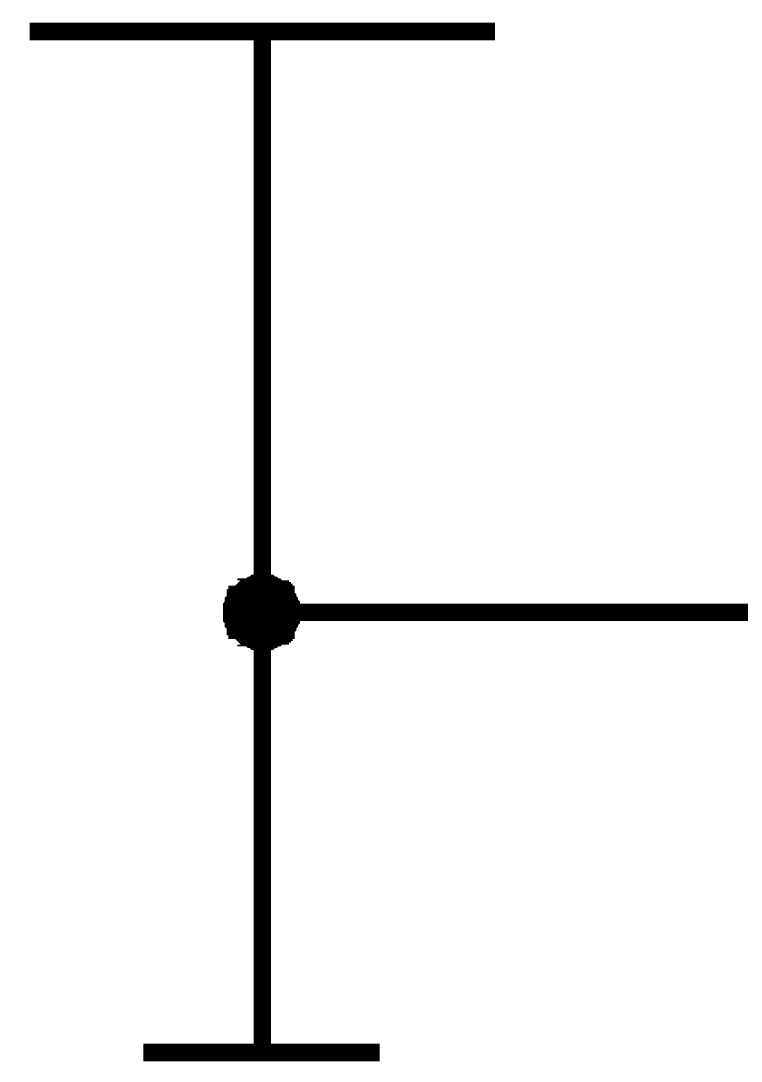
# Model space of a CAD drawing. Extents: x 260 to 1101, y 70 to 664.
# Drawn here: x 417.52 to 429.91, y 121.55 to 139.47 of the extents above; entities that cross this region are included whole.
import ezdxf

# ---------------------------------------------------------------- set-up
doc = ezdxf.new("R2010")
doc.units = 0
doc.header["$MEASUREMENT"] = 0
doc.layers.add('Sheet', color=255, linetype='CONTINUOUS')

msp = doc.modelspace()

# ---------------------------------------------------------------- linework, layer by layer
at = {"layer": 'Sheet'}
for points, const_width in [([(421.673, 129.28), (431.673, 129.28), (431.673, 146.771), (439.158, 146.771)], 0.3), ([(417.667, 139.284), (425.679, 139.284)], 0.3), ([(421.673, 139.284), (421.673, 136.767)], 0.3), ([(421.673, 136.767), (421.673, 129.28), (421.673, 126.795)], 0.3), ([(421.145, 129.28), (421.145, 129.311), (421.145, 129.342), (421.145, 129.342), (421.145, 129.373), (421.176, 129.405), (421.176, 129.436), (421.176, 129.467), (421.176, 129.467), (421.207, 129.498), (421.207, 129.529), (421.238, 129.529), (421.238, 129.56), (421.238, 129.591), (421.269, 129.591), (421.3, 129.622), (421.3, 129.622), (421.331, 129.653), (421.331, 129.653), (421.362, 129.684), (421.393, 129.684), (421.393, 129.715), (421.425, 129.715), (421.456, 129.715), (421.487, 129.746), (421.487, 129.746), (421.518, 129.746), (421.549, 129.777), (421.58, 129.777), (421.611, 129.777), (421.611, 129.777), (421.642, 129.777), (421.673, 129.777)], 0.3), ([(421.145, 129.28), (421.145, 129.311), (421.145, 129.342), (421.145, 129.342), (421.145, 129.373), (421.176, 129.405), (421.176, 129.436), (421.176, 129.467), (421.176, 129.467), (421.207, 129.498), (421.207, 129.529), (421.238, 129.529), (421.238, 129.56), (421.238, 129.591), (421.269, 129.591), (421.3, 129.622), (421.3, 129.622), (421.331, 129.653), (421.331, 129.653), (421.362, 129.684), (421.393, 129.684), (421.393, 129.715), (421.425, 129.715), (421.456, 129.715), (421.487, 129.746), (421.487, 129.746), (421.518, 129.746), (421.549, 129.777), (421.58, 129.777), (421.611, 129.777), (421.611, 129.777), (421.642, 129.777), (421.673, 129.777)], 0.3), ([(421.145, 129.28), (421.145, 129.311), (421.145, 129.342), (421.145, 129.342), (421.145, 129.373), (421.176, 129.405), (421.176, 129.436), (421.176, 129.467), (421.176, 129.467), (421.207, 129.498), (421.207, 129.529), (421.238, 129.529), (421.238, 129.56), (421.238, 129.591), (421.269, 129.591), (421.3, 129.622), (421.3, 129.622), (421.331, 129.653), (421.331, 129.653), (421.362, 129.684), (421.393, 129.684), (421.393, 129.715), (421.425, 129.715), (421.456, 129.715), (421.487, 129.746), (421.487, 129.746), (421.518, 129.746), (421.549, 129.777), (421.58, 129.777), (421.611, 129.777), (421.611, 129.777), (421.642, 129.777), (421.673, 129.777)], 0.3), ([(421.145, 129.28), (421.145, 129.311), (421.145, 129.342), (421.145, 129.342), (421.145, 129.373), (421.176, 129.405), (421.176, 129.436), (421.176, 129.467), (421.176, 129.467), (421.207, 129.498), (421.207, 129.529), (421.238, 129.529), (421.238, 129.56), (421.238, 129.591), (421.269, 129.591), (421.3, 129.622), (421.3, 129.622), (421.331, 129.653), (421.331, 129.653), (421.362, 129.684), (421.393, 129.684), (421.393, 129.715), (421.425, 129.715), (421.456, 129.715), (421.487, 129.746), (421.487, 129.746), (421.518, 129.746), (421.549, 129.777), (421.58, 129.777), (421.611, 129.777), (421.611, 129.777), (421.642, 129.777), (421.673, 129.777)], 0.3), ([(421.673, 129.777), (421.673, 129.777)], 0.3), ([(421.673, 129.777), (421.704, 129.777), (421.735, 129.777), (421.735, 129.777), (421.766, 129.777), (421.797, 129.777), (421.828, 129.746), (421.859, 129.746), (421.859, 129.746), (421.89, 129.715), (421.921, 129.715), (421.921, 129.715), (421.952, 129.684), (421.984, 129.684), (421.984, 129.653), (422.015, 129.653), (422.015, 129.622), (422.046, 129.622), (422.046, 129.591), (422.077, 129.591), (422.077, 129.56), (422.108, 129.529), (422.108, 129.529), (422.108, 129.498), (422.139, 129.467), (422.139, 129.467), (422.139, 129.436), (422.17, 129.405), (422.17, 129.373), (422.17, 129.342), (422.17, 129.342), (422.17, 129.311), (422.17, 129.28)], 0.3), ([(421.673, 129.777), (421.673, 129.777)], 0.3), ([(421.673, 129.777), (421.704, 129.777), (421.735, 129.777), (421.735, 129.777), (421.766, 129.777), (421.797, 129.777), (421.828, 129.746), (421.859, 129.746), (421.859, 129.746), (421.89, 129.715), (421.921, 129.715), (421.921, 129.715), (421.952, 129.684), (421.984, 129.684), (421.984, 129.653), (422.015, 129.653), (422.015, 129.622), (422.046, 129.622), (422.046, 129.591), (422.077, 129.591), (422.077, 129.56), (422.108, 129.529), (422.108, 129.529), (422.108, 129.498), (422.139, 129.467), (422.139, 129.467), (422.139, 129.436), (422.17, 129.405), (422.17, 129.373), (422.17, 129.342), (422.17, 129.342), (422.17, 129.311), (422.17, 129.28)], 0.3), ([(421.673, 129.777), (421.673, 129.777)], 0.3), ([(421.673, 129.777), (421.704, 129.777), (421.735, 129.777), (421.735, 129.777), (421.766, 129.777), (421.797, 129.777), (421.828, 129.746), (421.859, 129.746), (421.859, 129.746), (421.89, 129.715), (421.921, 129.715), (421.921, 129.715), (421.952, 129.684), (421.984, 129.684), (421.984, 129.653), (422.015, 129.653), (422.015, 129.622), (422.046, 129.622), (422.046, 129.591), (422.077, 129.591), (422.077, 129.56), (422.108, 129.529), (422.108, 129.529), (422.108, 129.498), (422.139, 129.467), (422.139, 129.467), (422.139, 129.436), (422.17, 129.405), (422.17, 129.373), (422.17, 129.342), (422.17, 129.342), (422.17, 129.311), (422.17, 129.28)], 0.3), ([(421.673, 129.777), (421.673, 129.777)], 0.3), ([(421.673, 129.777), (421.704, 129.777), (421.735, 129.777), (421.735, 129.777), (421.766, 129.777), (421.797, 129.777), (421.828, 129.746), (421.859, 129.746), (421.859, 129.746), (421.89, 129.715), (421.921, 129.715), (421.921, 129.715), (421.952, 129.684), (421.984, 129.684), (421.984, 129.653), (422.015, 129.653), (422.015, 129.622), (422.046, 129.622), (422.046, 129.591), (422.077, 129.591), (422.077, 129.56), (422.108, 129.529), (422.108, 129.529), (422.108, 129.498), (422.139, 129.467), (422.139, 129.467), (422.139, 129.436), (422.17, 129.405), (422.17, 129.373), (422.17, 129.342), (422.17, 129.342), (422.17, 129.311), (422.17, 129.28)], 0.3), ([(421.145, 129.28), (421.145, 129.311), (421.145, 129.342), (421.145, 129.342), (421.145, 129.373), (421.176, 129.405), (421.176, 129.436), (421.176, 129.467), (421.176, 129.467), (421.207, 129.498), (421.207, 129.529), (421.238, 129.529), (421.238, 129.56), (421.238, 129.591), (421.269, 129.591), (421.3, 129.622), (421.3, 129.622), (421.331, 129.653), (421.331, 129.653), (421.362, 129.684), (421.393, 129.684), (421.393, 129.715), (421.425, 129.715), (421.456, 129.715), (421.487, 129.746), (421.487, 129.746), (421.518, 129.746), (421.549, 129.777), (421.58, 129.777), (421.611, 129.777), (421.611, 129.777), (421.642, 129.777), (421.673, 129.777)], 0.0991), ([(421.145, 129.28), (421.145, 129.311), (421.145, 129.342), (421.145, 129.342), (421.145, 129.373), (421.176, 129.405), (421.176, 129.436), (421.176, 129.467), (421.176, 129.467), (421.207, 129.498), (421.207, 129.529), (421.238, 129.529), (421.238, 129.56), (421.238, 129.591), (421.269, 129.591), (421.3, 129.622), (421.3, 129.622), (421.331, 129.653), (421.331, 129.653), (421.362, 129.684), (421.393, 129.684), (421.393, 129.715), (421.425, 129.715), (421.456, 129.715), (421.487, 129.746), (421.487, 129.746), (421.518, 129.746), (421.549, 129.777), (421.58, 129.777), (421.611, 129.777), (421.611, 129.777), (421.642, 129.777), (421.673, 129.777)], 0.0991), ([(421.145, 129.28), (421.145, 129.311), (421.145, 129.342), (421.145, 129.342), (421.145, 129.373), (421.176, 129.405), (421.176, 129.436), (421.176, 129.467), (421.176, 129.467), (421.207, 129.498), (421.207, 129.529), (421.238, 129.529), (421.238, 129.56), (421.238, 129.591), (421.269, 129.591), (421.3, 129.622), (421.3, 129.622), (421.331, 129.653), (421.331, 129.653), (421.362, 129.684), (421.393, 129.684), (421.393, 129.715), (421.425, 129.715), (421.456, 129.715), (421.487, 129.746), (421.487, 129.746), (421.518, 129.746), (421.549, 129.777), (421.58, 129.777), (421.611, 129.777), (421.611, 129.777), (421.642, 129.777), (421.673, 129.777)], 0.0991), ([(421.145, 129.28), (421.145, 129.311), (421.145, 129.342), (421.145, 129.342), (421.145, 129.373), (421.176, 129.405), (421.176, 129.436), (421.176, 129.467), (421.176, 129.467), (421.207, 129.498), (421.207, 129.529), (421.238, 129.529), (421.238, 129.56), (421.238, 129.591), (421.269, 129.591), (421.3, 129.622), (421.3, 129.622), (421.331, 129.653), (421.331, 129.653), (421.362, 129.684), (421.393, 129.684), (421.393, 129.715), (421.425, 129.715), (421.456, 129.715), (421.487, 129.746), (421.487, 129.746), (421.518, 129.746), (421.549, 129.777), (421.58, 129.777), (421.611, 129.777), (421.611, 129.777), (421.642, 129.777), (421.673, 129.777)], 0.0991), ([(421.673, 129.777), (421.673, 129.777)], 0.0991), ([(421.673, 129.777), (421.704, 129.777), (421.735, 129.777), (421.735, 129.777), (421.766, 129.777), (421.797, 129.777), (421.828, 129.746), (421.859, 129.746), (421.859, 129.746), (421.89, 129.715), (421.921, 129.715), (421.921, 129.715), (421.952, 129.684), (421.984, 129.684), (421.984, 129.653), (422.015, 129.653), (422.015, 129.622), (422.046, 129.622), (422.046, 129.591), (422.077, 129.591), (422.077, 129.56), (422.108, 129.529), (422.108, 129.529), (422.108, 129.498), (422.139, 129.467), (422.139, 129.467), (422.139, 129.436), (422.17, 129.405), (422.17, 129.373), (422.17, 129.342), (422.17, 129.342), (422.17, 129.311), (422.17, 129.28)], 0.0991), ([(421.673, 129.777), (421.673, 129.777)], 0.0991), ([(421.673, 129.777), (421.704, 129.777), (421.735, 129.777), (421.735, 129.777), (421.766, 129.777), (421.797, 129.777), (421.828, 129.746), (421.859, 129.746), (421.859, 129.746), (421.89, 129.715), (421.921, 129.715), (421.921, 129.715), (421.952, 129.684), (421.984, 129.684), (421.984, 129.653), (422.015, 129.653), (422.015, 129.622), (422.046, 129.622), (422.046, 129.591), (422.077, 129.591), (422.077, 129.56), (422.108, 129.529), (422.108, 129.529), (422.108, 129.498), (422.139, 129.467), (422.139, 129.467), (422.139, 129.436), (422.17, 129.405), (422.17, 129.373), (422.17, 129.342), (422.17, 129.342), (422.17, 129.311), (422.17, 129.28)], 0.0991), ([(421.673, 129.777), (421.673, 129.777)], 0.0991), ([(421.673, 129.777), (421.704, 129.777), (421.735, 129.777), (421.735, 129.777), (421.766, 129.777), (421.797, 129.777), (421.828, 129.746), (421.859, 129.746), (421.859, 129.746), (421.89, 129.715), (421.921, 129.715), (421.921, 129.715), (421.952, 129.684), (421.984, 129.684), (421.984, 129.653), (422.015, 129.653), (422.015, 129.622), (422.046, 129.622), (422.046, 129.591), (422.077, 129.591), (422.077, 129.56), (422.108, 129.529), (422.108, 129.529), (422.108, 129.498), (422.139, 129.467), (422.139, 129.467), (422.139, 129.436), (422.17, 129.405), (422.17, 129.373), (422.17, 129.342), (422.17, 129.342), (422.17, 129.311), (422.17, 129.28)], 0.0991), ([(421.673, 129.777), (421.673, 129.777)], 0.0991), ([(421.673, 129.777), (421.704, 129.777), (421.735, 129.777), (421.735, 129.777), (421.766, 129.777), (421.797, 129.777), (421.828, 129.746), (421.859, 129.746), (421.859, 129.746), (421.89, 129.715), (421.921, 129.715), (421.921, 129.715), (421.952, 129.684), (421.984, 129.684), (421.984, 129.653), (422.015, 129.653), (422.015, 129.622), (422.046, 129.622), (422.046, 129.591), (422.077, 129.591), (422.077, 129.56), (422.108, 129.529), (422.108, 129.529), (422.108, 129.498), (422.139, 129.467), (422.139, 129.467), (422.139, 129.436), (422.17, 129.405), (422.17, 129.373), (422.17, 129.342), (422.17, 129.342), (422.17, 129.311), (422.17, 129.28)], 0.0991), ([(421.673, 128.783), (421.642, 128.783), (421.611, 128.783), (421.611, 128.783), (421.58, 128.783), (421.549, 128.783), (421.518, 128.814), (421.487, 128.814), (421.487, 128.814), (421.456, 128.845), (421.425, 128.845), (421.393, 128.845), (421.393, 128.876), (421.362, 128.876), (421.331, 128.907), (421.331, 128.907), (421.3, 128.939), (421.3, 128.939), (421.269, 128.97), (421.238, 128.97), (421.238, 129.001), (421.238, 129.032), (421.207, 129.032), (421.207, 129.063), (421.176, 129.094), (421.176, 129.094), (421.176, 129.125), (421.176, 129.156), (421.145, 129.187), (421.145, 129.218), (421.145, 129.218), (421.145, 129.249), (421.145, 129.28)], 0.3), ([(421.145, 129.28), (421.145, 129.28)], 0.3), ([(421.673, 128.783), (421.642, 128.783), (421.611, 128.783), (421.611, 128.783), (421.58, 128.783), (421.549, 128.783), (421.518, 128.814), (421.487, 128.814), (421.487, 128.814), (421.456, 128.845), (421.425, 128.845), (421.393, 128.845), (421.393, 128.876), (421.362, 128.876), (421.331, 128.907), (421.331, 128.907), (421.3, 128.939), (421.3, 128.939), (421.269, 128.97), (421.238, 128.97), (421.238, 129.001), (421.238, 129.032), (421.207, 129.032), (421.207, 129.063), (421.176, 129.094), (421.176, 129.094), (421.176, 129.125), (421.176, 129.156), (421.145, 129.187), (421.145, 129.218), (421.145, 129.218), (421.145, 129.249), (421.145, 129.28)], 0.3), ([(421.145, 129.28), (421.145, 129.28)], 0.3), ([(421.673, 128.783), (421.642, 128.783), (421.611, 128.783), (421.611, 128.783), (421.58, 128.783), (421.549, 128.783), (421.518, 128.814), (421.487, 128.814), (421.487, 128.814), (421.456, 128.845), (421.425, 128.845), (421.393, 128.845), (421.393, 128.876), (421.362, 128.876), (421.331, 128.907), (421.331, 128.907), (421.3, 128.939), (421.3, 128.939), (421.269, 128.97), (421.238, 128.97), (421.238, 129.001), (421.238, 129.032), (421.207, 129.032), (421.207, 129.063), (421.176, 129.094), (421.176, 129.094), (421.176, 129.125), (421.176, 129.156), (421.145, 129.187), (421.145, 129.218), (421.145, 129.218), (421.145, 129.249), (421.145, 129.28)], 0.3), ([(421.145, 129.28), (421.145, 129.28)], 0.3), ([(421.673, 128.783), (421.642, 128.783), (421.611, 128.783), (421.611, 128.783), (421.58, 128.783), (421.549, 128.783), (421.518, 128.814), (421.487, 128.814), (421.487, 128.814), (421.456, 128.845), (421.425, 128.845), (421.393, 128.845), (421.393, 128.876), (421.362, 128.876), (421.331, 128.907), (421.331, 128.907), (421.3, 128.939), (421.3, 128.939), (421.269, 128.97), (421.238, 128.97), (421.238, 129.001), (421.238, 129.032), (421.207, 129.032), (421.207, 129.063), (421.176, 129.094), (421.176, 129.094), (421.176, 129.125), (421.176, 129.156), (421.145, 129.187), (421.145, 129.218), (421.145, 129.218), (421.145, 129.249), (421.145, 129.28)], 0.3), ([(421.145, 129.28), (421.145, 129.28)], 0.3), ([(422.17, 129.28), (422.17, 129.249), (422.17, 129.218), (422.17, 129.218), (422.17, 129.187), (422.17, 129.156), (422.139, 129.125), (422.139, 129.094), (422.139, 129.094), (422.108, 129.063), (422.108, 129.032), (422.108, 129.032), (422.077, 129.001), (422.077, 128.97), (422.046, 128.97), (422.046, 128.939), (422.015, 128.939), (422.015, 128.907), (421.984, 128.907), (421.984, 128.876), (421.952, 128.876), (421.921, 128.845), (421.921, 128.845), (421.89, 128.845), (421.859, 128.814), (421.859, 128.814), (421.828, 128.814), (421.797, 128.783), (421.766, 128.783), (421.735, 128.783), (421.735, 128.783), (421.704, 128.783), (421.673, 128.783)], 0.3), ([(422.17, 129.28), (422.17, 129.249), (422.17, 129.218), (422.17, 129.218), (422.17, 129.187), (422.17, 129.156), (422.139, 129.125), (422.139, 129.094), (422.139, 129.094), (422.108, 129.063), (422.108, 129.032), (422.108, 129.032), (422.077, 129.001), (422.077, 128.97), (422.046, 128.97), (422.046, 128.939), (422.015, 128.939), (422.015, 128.907), (421.984, 128.907), (421.984, 128.876), (421.952, 128.876), (421.921, 128.845), (421.921, 128.845), (421.89, 128.845), (421.859, 128.814), (421.859, 128.814), (421.828, 128.814), (421.797, 128.783), (421.766, 128.783), (421.735, 128.783), (421.735, 128.783), (421.704, 128.783), (421.673, 128.783)], 0.3), ([(422.17, 129.28), (422.17, 129.249), (422.17, 129.218), (422.17, 129.218), (422.17, 129.187), (422.17, 129.156), (422.139, 129.125), (422.139, 129.094), (422.139, 129.094), (422.108, 129.063), (422.108, 129.032), (422.108, 129.032), (422.077, 129.001), (422.077, 128.97), (422.046, 128.97), (422.046, 128.939), (422.015, 128.939), (422.015, 128.907), (421.984, 128.907), (421.984, 128.876), (421.952, 128.876), (421.921, 128.845), (421.921, 128.845), (421.89, 128.845), (421.859, 128.814), (421.859, 128.814), (421.828, 128.814), (421.797, 128.783), (421.766, 128.783), (421.735, 128.783), (421.735, 128.783), (421.704, 128.783), (421.673, 128.783)], 0.3), ([(422.17, 129.28), (422.17, 129.249), (422.17, 129.218), (422.17, 129.218), (422.17, 129.187), (422.17, 129.156), (422.139, 129.125), (422.139, 129.094), (422.139, 129.094), (422.108, 129.063), (422.108, 129.032), (422.108, 129.032), (422.077, 129.001), (422.077, 128.97), (422.046, 128.97), (422.046, 128.939), (422.015, 128.939), (422.015, 128.907), (421.984, 128.907), (421.984, 128.876), (421.952, 128.876), (421.921, 128.845), (421.921, 128.845), (421.89, 128.845), (421.859, 128.814), (421.859, 128.814), (421.828, 128.814), (421.797, 128.783), (421.766, 128.783), (421.735, 128.783), (421.735, 128.783), (421.704, 128.783), (421.673, 128.783)], 0.3), ([(422.17, 129.28), (422.17, 129.28), (422.17, 129.28), (422.17, 129.28), (422.17, 129.28), (422.17, 129.28), (422.17, 129.28), (422.17, 129.28), (422.17, 129.28), (422.17, 129.28), (422.17, 129.28), (422.17, 129.28), (422.17, 129.28), (422.17, 129.28), (422.17, 129.28), (422.17, 129.28), (422.17, 129.28), (422.17, 129.28), (422.17, 129.28), (422.17, 129.28), (422.17, 129.28), (422.17, 129.28), (422.17, 129.28), (422.17, 129.28), (422.17, 129.28), (422.17, 129.28), (422.17, 129.28), (422.17, 129.28), (422.17, 129.28), (422.17, 129.28), (422.17, 129.28), (422.17, 129.28), (422.17, 129.28)], 0.3), ([(422.17, 129.28), (422.17, 129.28)], 0.3), ([(422.17, 129.28), (422.17, 129.28), (422.17, 129.28), (422.17, 129.28), (422.17, 129.28), (422.17, 129.28), (422.17, 129.28), (422.17, 129.28), (422.17, 129.28), (422.17, 129.28), (422.17, 129.28), (422.17, 129.28), (422.17, 129.28), (422.17, 129.28), (422.17, 129.28), (422.17, 129.28), (422.17, 129.28), (422.17, 129.28), (422.17, 129.28), (422.17, 129.28), (422.17, 129.28), (422.17, 129.28), (422.17, 129.28), (422.17, 129.28), (422.17, 129.28), (422.17, 129.28), (422.17, 129.28), (422.17, 129.28), (422.17, 129.28), (422.17, 129.28), (422.17, 129.28), (422.17, 129.28), (422.17, 129.28)], 0.3), ([(422.17, 129.28), (422.17, 129.28)], 0.3), ([(422.17, 129.28), (422.17, 129.28), (422.17, 129.28), (422.17, 129.28), (422.17, 129.28), (422.17, 129.28), (422.17, 129.28), (422.17, 129.28), (422.17, 129.28), (422.17, 129.28), (422.17, 129.28), (422.17, 129.28), (422.17, 129.28), (422.17, 129.28), (422.17, 129.28), (422.17, 129.28), (422.17, 129.28), (422.17, 129.28), (422.17, 129.28), (422.17, 129.28), (422.17, 129.28), (422.17, 129.28), (422.17, 129.28), (422.17, 129.28), (422.17, 129.28), (422.17, 129.28), (422.17, 129.28), (422.17, 129.28), (422.17, 129.28), (422.17, 129.28), (422.17, 129.28), (422.17, 129.28), (422.17, 129.28)], 0.3), ([(422.17, 129.28), (422.17, 129.28)], 0.3), ([(422.17, 129.28), (422.17, 129.28), (422.17, 129.28), (422.17, 129.28), (422.17, 129.28), (422.17, 129.28), (422.17, 129.28), (422.17, 129.28), (422.17, 129.28), (422.17, 129.28), (422.17, 129.28), (422.17, 129.28), (422.17, 129.28), (422.17, 129.28), (422.17, 129.28), (422.17, 129.28), (422.17, 129.28), (422.17, 129.28), (422.17, 129.28), (422.17, 129.28), (422.17, 129.28), (422.17, 129.28), (422.17, 129.28), (422.17, 129.28), (422.17, 129.28), (422.17, 129.28), (422.17, 129.28), (422.17, 129.28), (422.17, 129.28), (422.17, 129.28), (422.17, 129.28), (422.17, 129.28), (422.17, 129.28)], 0.3), ([(422.17, 129.28), (422.17, 129.28)], 0.3), ([(421.673, 128.783), (421.642, 128.783), (421.611, 128.783), (421.611, 128.783), (421.58, 128.783), (421.549, 128.783), (421.518, 128.814), (421.487, 128.814), (421.487, 128.814), (421.456, 128.845), (421.425, 128.845), (421.393, 128.845), (421.393, 128.876), (421.362, 128.876), (421.331, 128.907), (421.331, 128.907), (421.3, 128.939), (421.3, 128.939), (421.269, 128.97), (421.238, 128.97), (421.238, 129.001), (421.238, 129.032), (421.207, 129.032), (421.207, 129.063), (421.176, 129.094), (421.176, 129.094), (421.176, 129.125), (421.176, 129.156), (421.145, 129.187), (421.145, 129.218), (421.145, 129.218), (421.145, 129.249), (421.145, 129.28)], 0.0991), ([(421.145, 129.28), (421.145, 129.28)], 0.0991), ([(421.673, 128.783), (421.642, 128.783), (421.611, 128.783), (421.611, 128.783), (421.58, 128.783), (421.549, 128.783), (421.518, 128.814), (421.487, 128.814), (421.487, 128.814), (421.456, 128.845), (421.425, 128.845), (421.393, 128.845), (421.393, 128.876), (421.362, 128.876), (421.331, 128.907), (421.331, 128.907), (421.3, 128.939), (421.3, 128.939), (421.269, 128.97), (421.238, 128.97), (421.238, 129.001), (421.238, 129.032), (421.207, 129.032), (421.207, 129.063), (421.176, 129.094), (421.176, 129.094), (421.176, 129.125), (421.176, 129.156), (421.145, 129.187), (421.145, 129.218), (421.145, 129.218), (421.145, 129.249), (421.145, 129.28)], 0.0991), ([(421.145, 129.28), (421.145, 129.28)], 0.0991), ([(421.673, 128.783), (421.642, 128.783), (421.611, 128.783), (421.611, 128.783), (421.58, 128.783), (421.549, 128.783), (421.518, 128.814), (421.487, 128.814), (421.487, 128.814), (421.456, 128.845), (421.425, 128.845), (421.393, 128.845), (421.393, 128.876), (421.362, 128.876), (421.331, 128.907), (421.331, 128.907), (421.3, 128.939), (421.3, 128.939), (421.269, 128.97), (421.238, 128.97), (421.238, 129.001), (421.238, 129.032), (421.207, 129.032), (421.207, 129.063), (421.176, 129.094), (421.176, 129.094), (421.176, 129.125), (421.176, 129.156), (421.145, 129.187), (421.145, 129.218), (421.145, 129.218), (421.145, 129.249), (421.145, 129.28)], 0.0991), ([(421.145, 129.28), (421.145, 129.28)], 0.0991), ([(421.673, 128.783), (421.642, 128.783), (421.611, 128.783), (421.611, 128.783), (421.58, 128.783), (421.549, 128.783), (421.518, 128.814), (421.487, 128.814), (421.487, 128.814), (421.456, 128.845), (421.425, 128.845), (421.393, 128.845), (421.393, 128.876), (421.362, 128.876), (421.331, 128.907), (421.331, 128.907), (421.3, 128.939), (421.3, 128.939), (421.269, 128.97), (421.238, 128.97), (421.238, 129.001), (421.238, 129.032), (421.207, 129.032), (421.207, 129.063), (421.176, 129.094), (421.176, 129.094), (421.176, 129.125), (421.176, 129.156), (421.145, 129.187), (421.145, 129.218), (421.145, 129.218), (421.145, 129.249), (421.145, 129.28)], 0.0991), ([(421.145, 129.28), (421.145, 129.28)], 0.0991), ([(422.17, 129.28), (422.17, 129.249), (422.17, 129.218), (422.17, 129.218), (422.17, 129.187), (422.17, 129.156), (422.139, 129.125), (422.139, 129.094), (422.139, 129.094), (422.108, 129.063), (422.108, 129.032), (422.108, 129.032), (422.077, 129.001), (422.077, 128.97), (422.046, 128.97), (422.046, 128.939), (422.015, 128.939), (422.015, 128.907), (421.984, 128.907), (421.984, 128.876), (421.952, 128.876), (421.921, 128.845), (421.921, 128.845), (421.89, 128.845), (421.859, 128.814), (421.859, 128.814), (421.828, 128.814), (421.797, 128.783), (421.766, 128.783), (421.735, 128.783), (421.735, 128.783), (421.704, 128.783), (421.673, 128.783)], 0.0991), ([(422.17, 129.28), (422.17, 129.249), (422.17, 129.218), (422.17, 129.218), (422.17, 129.187), (422.17, 129.156), (422.139, 129.125), (422.139, 129.094), (422.139, 129.094), (422.108, 129.063), (422.108, 129.032), (422.108, 129.032), (422.077, 129.001), (422.077, 128.97), (422.046, 128.97), (422.046, 128.939), (422.015, 128.939), (422.015, 128.907), (421.984, 128.907), (421.984, 128.876), (421.952, 128.876), (421.921, 128.845), (421.921, 128.845), (421.89, 128.845), (421.859, 128.814), (421.859, 128.814), (421.828, 128.814), (421.797, 128.783), (421.766, 128.783), (421.735, 128.783), (421.735, 128.783), (421.704, 128.783), (421.673, 128.783)], 0.0991), ([(422.17, 129.28), (422.17, 129.249), (422.17, 129.218), (422.17, 129.218), (422.17, 129.187), (422.17, 129.156), (422.139, 129.125), (422.139, 129.094), (422.139, 129.094), (422.108, 129.063), (422.108, 129.032), (422.108, 129.032), (422.077, 129.001), (422.077, 128.97), (422.046, 128.97), (422.046, 128.939), (422.015, 128.939), (422.015, 128.907), (421.984, 128.907), (421.984, 128.876), (421.952, 128.876), (421.921, 128.845), (421.921, 128.845), (421.89, 128.845), (421.859, 128.814), (421.859, 128.814), (421.828, 128.814), (421.797, 128.783), (421.766, 128.783), (421.735, 128.783), (421.735, 128.783), (421.704, 128.783), (421.673, 128.783)], 0.0991), ([(422.17, 129.28), (422.17, 129.249), (422.17, 129.218), (422.17, 129.218), (422.17, 129.187), (422.17, 129.156), (422.139, 129.125), (422.139, 129.094), (422.139, 129.094), (422.108, 129.063), (422.108, 129.032), (422.108, 129.032), (422.077, 129.001), (422.077, 128.97), (422.046, 128.97), (422.046, 128.939), (422.015, 128.939), (422.015, 128.907), (421.984, 128.907), (421.984, 128.876), (421.952, 128.876), (421.921, 128.845), (421.921, 128.845), (421.89, 128.845), (421.859, 128.814), (421.859, 128.814), (421.828, 128.814), (421.797, 128.783), (421.766, 128.783), (421.735, 128.783), (421.735, 128.783), (421.704, 128.783), (421.673, 128.783)], 0.0991), ([(422.17, 129.28), (422.17, 129.28), (422.17, 129.28), (422.17, 129.28), (422.17, 129.28), (422.17, 129.28), (422.17, 129.28), (422.17, 129.28), (422.17, 129.28), (422.17, 129.28), (422.17, 129.28), (422.17, 129.28), (422.17, 129.28), (422.17, 129.28), (422.17, 129.28), (422.17, 129.28), (422.17, 129.28), (422.17, 129.28), (422.17, 129.28), (422.17, 129.28), (422.17, 129.28), (422.17, 129.28), (422.17, 129.28), (422.17, 129.28), (422.17, 129.28), (422.17, 129.28), (422.17, 129.28), (422.17, 129.28), (422.17, 129.28), (422.17, 129.28), (422.17, 129.28), (422.17, 129.28), (422.17, 129.28)], 0.0991), ([(422.17, 129.28), (422.17, 129.28)], 0.0991), ([(422.17, 129.28), (422.17, 129.28), (422.17, 129.28), (422.17, 129.28), (422.17, 129.28), (422.17, 129.28), (422.17, 129.28), (422.17, 129.28), (422.17, 129.28), (422.17, 129.28), (422.17, 129.28), (422.17, 129.28), (422.17, 129.28), (422.17, 129.28), (422.17, 129.28), (422.17, 129.28), (422.17, 129.28), (422.17, 129.28), (422.17, 129.28), (422.17, 129.28), (422.17, 129.28), (422.17, 129.28), (422.17, 129.28), (422.17, 129.28), (422.17, 129.28), (422.17, 129.28), (422.17, 129.28), (422.17, 129.28), (422.17, 129.28), (422.17, 129.28), (422.17, 129.28), (422.17, 129.28), (422.17, 129.28)], 0.0991), ([(422.17, 129.28), (422.17, 129.28)], 0.0991), ([(422.17, 129.28), (422.17, 129.28), (422.17, 129.28), (422.17, 129.28), (422.17, 129.28), (422.17, 129.28), (422.17, 129.28), (422.17, 129.28), (422.17, 129.28), (422.17, 129.28), (422.17, 129.28), (422.17, 129.28), (422.17, 129.28), (422.17, 129.28), (422.17, 129.28), (422.17, 129.28), (422.17, 129.28), (422.17, 129.28), (422.17, 129.28), (422.17, 129.28), (422.17, 129.28), (422.17, 129.28), (422.17, 129.28), (422.17, 129.28), (422.17, 129.28), (422.17, 129.28), (422.17, 129.28), (422.17, 129.28), (422.17, 129.28), (422.17, 129.28), (422.17, 129.28), (422.17, 129.28), (422.17, 129.28)], 0.0991), ([(422.17, 129.28), (422.17, 129.28)], 0.0991), ([(422.17, 129.28), (422.17, 129.28), (422.17, 129.28), (422.17, 129.28), (422.17, 129.28), (422.17, 129.28), (422.17, 129.28), (422.17, 129.28), (422.17, 129.28), (422.17, 129.28), (422.17, 129.28), (422.17, 129.28), (422.17, 129.28), (422.17, 129.28), (422.17, 129.28), (422.17, 129.28), (422.17, 129.28), (422.17, 129.28), (422.17, 129.28), (422.17, 129.28), (422.17, 129.28), (422.17, 129.28), (422.17, 129.28), (422.17, 129.28), (422.17, 129.28), (422.17, 129.28), (422.17, 129.28), (422.17, 129.28), (422.17, 129.28), (422.17, 129.28), (422.17, 129.28), (422.17, 129.28), (422.17, 129.28)], 0.0991), ([(422.17, 129.28), (422.17, 129.28)], 0.0991), ([(421.673, 126.795), (421.673, 121.7)], 0.3), ([(419.623, 121.7), (423.692, 121.7)], 0.3)]:
    msp.add_lwpolyline(points, dxfattribs=dict(at, const_width=const_width))
at = {"layer": 'Sheet', "const_width": 0.508}
msp.add_lwpolyline([(421.309, 129.297, 1), (421.817, 129.297, 1)], format="xyb", close=True, dxfattribs=at)

doc.saveas('drawing.dxf')
